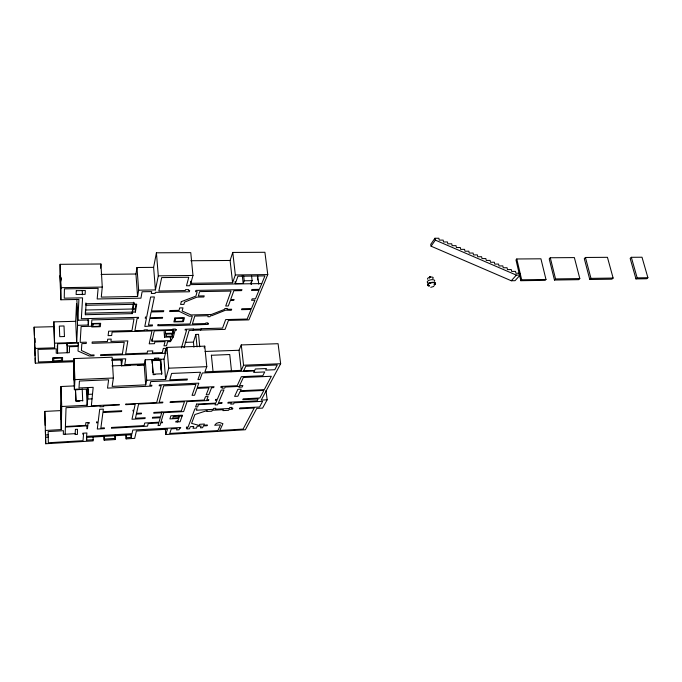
<?xml version="1.0" encoding="UTF-8"?>
<svg xmlns="http://www.w3.org/2000/svg" width="682" height="682" viewBox="0 0 682 682"><rect width="100%" height="100%" fill="white"/><g stroke="black" fill="none" stroke-linecap="round" stroke-linejoin="round"><path stroke-width="1.02" d="M54.586 347.811L53.81 321.861L75.693 321.316L76.546 303.49L77.569 325.323L76.674 342.492L54.603 343.182L54.586 347.811L34.714 348.451M184.021 347.658L189.127 330.403L225.077 329.372L228.436 320.404L248.887 319.875L267.762 274.582L264.906 252.289L232.775 252.442L235.341 274.957L232.596 282.723L190.832 283.311L192.972 275.46L190.764 252.638L156.417 252.8L153.62 267.361L136.988 267.514L138.651 290.2L137.576 296.465L101.286 297.113L102.266 287.062L100.936 263.994L60.101 264.318L59.939 276.866L60.869 299.782L78.916 299.449L77.833 320.25L88.669 319.986L88.293 325.041L77.569 325.323M60.869 299.782L61.048 287.676L60.101 264.318M93.136 436.582L93.161 440.879L45.72 443.743L45.43 430.478L61.235 429.583L60.502 410.615L60.962 386.515L74.619 385.91M62.505 361.102L62.582 357.496L52.574 357.854L52.582 361.469M61.235 429.583L61.738 406.506L60.962 386.515M67.066 345.228L67.117 343.396M67.424 343.873L67.296 352.73L56.222 353.199L56.248 348.817L37.97 349.414L38.414 361.98L74.099 360.684M65.157 434.238L65.395 427.06L87.748 425.807M266.023 390.522L267.148 399.797L261.215 400.104L280.652 363.728L278.077 343.702L241.275 344.939L243.568 365.211L241.266 370.343L204.907 371.843L206.782 366.669L204.77 346.158L166.996 347.419L163.987 359.124L145.232 359.815L146.732 380.249L145.675 384.887L112.155 386.387L113.374 378.007L112.121 357.206L73.98 358.579L73.477 369.081L74.398 389.703L88.566 389.064L87.143 405.244L61.738 406.506M73.724 366.771L73.886 363.421M74.398 389.703L74.926 379.627L73.98 358.579M67.509 345.987L78.311 345.638L78.456 343.089L57.655 343.745L57.561 353.157L57.288 345.834M85.386 314.717L86.128 303.754L134.107 302.808L132.317 313.635L85.386 314.717L85.284 312.612M100.552 268.162L100.936 263.994M87.1 425.841L86.836 428.756L87.466 428.714L87.978 423.334L89.197 423.266L89.274 422.482L85.872 422.67L85.634 425.38L65.412 426.506L66.043 407.691L100.109 405.986L100.007 406.779L103.698 406.591L103.8 405.799L119.222 405.023L119.324 404.435L91.354 405.833L93.187 387.333L78.993 387.964L79.436 381.033L108.634 379.789L107.517 388.109L151.702 386.114L151.916 385.245L149.852 385.339L150.748 381.605L187.107 380.019L187.422 379.047L169.801 379.814L171.617 373.429L200.525 372.236L197.925 379.601L199.971 379.516L202.315 372.969L254.471 370.795M93.289 439.728L86.605 440.129L86.87 437.392L131.762 434.724L131.166 437.443L126.358 437.733L126.119 438.884L134.686 438.364L136.391 431.015L167.457 429.2L165.769 434.528L245.367 429.754L256.773 408.424L262.587 408.109L267.148 399.797M115.198 435.252L115.181 439.549L104.201 440.205L104.193 435.934M137.576 296.465L135.948 274.011L136.988 267.514M129.955 365.509L121.456 365.833L122.402 359.96L111.78 360.343M133.152 304.112L132.351 309.006L132.564 312.117M85.386 311.077L85.489 313.183L135.377 312.058L135.155 308.946L135.991 304.061M135.377 312.058L136.715 304.274L86.026 305.297L85.898 302.902M138.651 290.2L155.428 289.927L158.301 275.86L156.417 252.8M145.675 384.887L144.192 364.657L145.232 359.815M173.356 336.891L170.969 340.565L152.001 341.162L154.26 330.872L173.782 330.318L173.032 333.2L165.47 333.421L164.55 337.155L173.356 336.891L175.112 330.284L176.28 330.25L176.468 329.551L175.3 329.585L175.445 329.022L172.921 329.099L172.776 329.653L147.269 330.378L147.38 329.815L144.124 329.9L144.013 330.463L134.9 330.719L137.082 318.451L138.352 318.426L138.548 317.343L81.337 318.724L82.582 297.846L64.236 298.179L64.44 288.87L98.131 288.358L97.176 298.972L140.944 298.17L142.086 291.76L151.694 291.598L151.319 293.49L155.104 293.43L155.326 292.339L189.323 291.777L189.673 290.498L188.454 290.523L188.701 289.611L185.478 289.662L185.24 290.575L158.855 291.001L161.694 277.591L188.761 277.259L186.501 285.784L189.749 285.741L190.048 284.624L261.76 283.584M158.471 359.832L158.906 358.067L154.541 358.221L154.337 359.099L155.888 359.047M164.831 352.475L165.888 348.332L163.339 348.417L162.299 352.577L152.367 352.926L152.836 350.88L147.534 351.06L147.09 353.114L125.676 353.864L127.832 340.898L110.91 341.426L111.209 339.099L107.688 339.201L107.406 341.537L92.198 342.006L92.087 343.302L124.235 342.287L122.385 353.932L100.672 354.7L100.569 355.586L166.058 353.276M172.231 336.235L172.844 333.907L166.723 334.086L166.144 336.414L172.231 336.235L172 333.489M146.732 380.249L165.632 379.431L168.718 368.186L166.996 347.419M161.932 412.013L160.534 416.873L152.615 417.307L152.384 418.143L160.287 417.716L158.991 422.218L144.695 423.019L144.055 425.611L111.558 427.452L111.439 428.228L147.508 426.165L148.182 423.582L158.77 422.985L158.028 425.559L159.963 425.449L160.713 422.883L162.359 422.789L162.589 422.013L160.952 422.107L163.723 412.653L183.629 411.596L187.073 401.613L208.513 400.539L208.845 399.703L206.816 399.805L208.104 396.54L205.504 396.668L204.191 400.053L170.287 401.749L170.074 402.465L184.455 401.741L181.327 410.99L153.919 412.44L153.723 413.19L161.711 412.763M181.412 347.931L186.629 329.96L185.044 330.003L185.248 329.304L193.577 328.92L193.159 330.284M193.935 347.24L193.449 342.108L195.853 334.436L198.539 334.359L199.741 346.84M200.67 330.071L201.113 328.707L222.545 328.11L225.674 319.585L247.148 319.04L251.095 309.458L241.496 309.671L241.854 308.741L251.479 308.528L254.898 300.225L251.556 300.293L252.144 298.852L255.494 298.793L258.981 290.336L251.488 290.455L251.871 289.483L259.382 289.364L264.931 275.903L237.941 276.236L235.29 283.61L243.201 283.49L244.224 280.779L243.636 275.801M232.596 282.723L230.09 260.464L232.775 252.442M179.272 416.173L177.584 421.928M204.157 347.948L204.77 346.158M212.605 372.543L213.023 371.426L211.386 355.186M250.933 283.738L252.127 280.677L251.53 275.707M241.266 370.343L239.015 350.275L241.275 344.939M231.019 371.775L231.496 370.658M243.517 371.247L245.801 366.243L277.293 364.972L274.786 369.729L265.656 370.113L266.449 368.544L255.332 368.996L253.687 372.423L264.718 371.954L262.792 375.756L241.309 376.694L237.2 385.714L221.104 386.455L220.755 387.282L222.426 387.206L222 388.22L224.745 388.092L225.188 387.061L239.229 386.413L238.853 387.214L242.178 387.061L242.894 385.535L239.544 385.688L243.329 377.487L271.334 376.268L264.284 389.618L240.439 390.752L241.189 389.158L237.882 389.311L234.617 396.387L237.873 396.225L240.064 391.553L263.866 390.419L259.851 398.007L243.218 398.842L242.783 399.729L258.094 398.961L257.114 400.82L228.189 402.295L227.822 403.113L231.292 402.934L230.746 404.119L233.619 403.966L234.173 402.781L262.621 401.323L259.544 407.026L239.945 407.921L239.501 408.816L254.198 408.032L243.107 429.08L219.792 430.478L222.937 423.692L219.297 422.431L216.424 423.343L214.668 425.261L220.508 424.92L217.908 430.589L169.767 433.462L171.276 428.85L177.039 428.518L176.553 429.933L179.059 429.788L179.554 428.364L180.432 428.313L180.713 427.52L132.802 430.044L131.993 433.692L86.571 436.369L86.895 432.976L82.795 433.215L82.718 434.102L83.571 434.05L83.008 440.683L48.328 442.771L48.166 431.57L63.417 430.7L63.315 434.34L75.156 433.658M429.643 277.327C429.345 278.034 430.487 275.886 430.427 277.139M429.609 277.941C429.293 277.242 431.604 276.628 429.6 277.114M429.464 277.906L429.694 277.344M434.945 238.257L430.726 244.344L431.092 246.193L511.278 280.754L515.029 280.694L520.136 275.068L519.701 273.201L515.916 273.243L515.481 271.376L511.696 271.419L511.261 269.552L507.468 269.595L507.041 267.728L503.231 267.762L502.813 265.895L499.002 265.937L498.576 264.07L494.757 264.105L494.339 262.238L490.511 262.263L490.094 260.405L486.266 260.43L485.848 258.563L482.012 258.589L481.603 256.73L477.758 256.756L477.349 254.889L473.496 254.915L473.086 253.048L469.225 253.065L468.824 251.206L464.954 251.223L464.561 249.356L460.682 249.373L460.29 247.515L456.403 247.523L456.011 245.665L452.123 245.673L451.731 243.815L447.835 243.824L447.452 241.965L443.539 241.965L443.164 240.107L439.251 240.115L438.867 238.257L434.945 238.257L435.321 240.115L431.092 246.193M516.786 258.981L515.976 259.91L520.843 280.703L545.131 280.345L545.984 279.458L540.928 258.802L516.786 258.981L521.67 279.808L520.843 280.703M511.278 280.754L516.351 275.119L520.136 275.068M550.28 257.762L549.215 258.896L554.466 280.029L578.686 279.671L579.811 278.58L574.372 257.591L550.28 257.762L555.549 278.929L554.466 280.029M585.446 257.472L584.286 258.631L589.777 279.501L611.899 279.168L613.118 278.06L607.449 257.319L585.446 257.472L590.962 278.375L589.777 279.501M430.001 277.404L430.589 276.986M631.336 257.302L630.159 258.376L635.965 278.904L646.689 278.75L647.9 277.71L642.001 257.225L631.336 257.302L637.159 277.864L635.965 278.904M433.837 286.44L430.751 287.335M429.813 277.088L430.444 277.105M104.372 439.055L115.386 438.398M45.532 434.997L48.26 434.843M45.583 437.239L48.286 437.077M182.103 416.02L173.262 416.497L172.776 418.015L178.761 417.682L178.514 415.321M178.778 418.407L169.912 418.893L170.884 415.807L182.392 415.185L180.108 421.783L175.751 422.03L176.007 421.263L177.84 421.161M136.536 413.36L141.455 413.104L141.285 413.846L136.366 414.11M45.131 425.287L44.816 411.417L60.502 410.615M92.044 398.859L87.688 399.072L87.194 389.004M82.752 400.547L75.992 400.871L75.472 389.234L79.317 389.064M79.828 401.152L75.966 401.34L75.446 389.72L82.164 389.413M92.505 394.17L88.106 394.375L87.799 388.28M153.1 374.665L155.01 374.58M243.636 370.999L254.591 370.548M74.926 379.627L113.374 378.007M168.718 368.186L206.782 366.669M243.568 365.211L280.652 363.728M144.465 363.873L124.772 364.623L125.752 358.8L112.044 359.295M111.976 365.893L144.192 364.657M137.397 365.22L143.766 364.972M211.36 355.279L229.749 354.521L231.462 370.744M34.731 347.36L35.336 363.156L73.562 361.75M152.154 360.079L160.696 359.764L160.296 361.366L160.654 359.243L161.822 373.787L153.228 374.145L152.112 359.559M205.052 351.46L239.015 350.275M185.206 342.373L193.449 342.108M193.475 329.27L201.002 329.056M34.808 349.244L34.1 327.181L53.81 326.669M85.335 310.02L135.155 308.946M637.159 277.864L647.9 277.71M521.67 279.808L545.984 279.458M61.048 287.676L102.266 287.062M244.224 280.779L252.127 280.677M555.549 278.929L579.811 278.58M590.962 278.375L613.118 278.06M101.047 274.394L135.948 274.011M158.301 275.86L192.972 275.46M235.341 274.957L267.762 274.582M190.807 260.746L230.09 260.464M435.321 240.115L516.351 275.119M257.711 275.86L258.742 284.172M257.446 277.889L257.702 279.97M251.036 282.519L251.274 284.505M242.272 275.554L243.201 283.49M235.06 281.615L235.29 283.61M195.853 334.436L197.047 346.933M190.636 281.257L190.832 283.311M172.716 329.525L173.032 333.2M172.452 329.312L172.691 332.066M170.619 336.456L170.688 341.614L167.576 341.716L166.544 345.757L163.978 345.842L165.044 341.588L154.865 341.912L154.473 343.668L149.205 343.839L151.984 330.915L112.112 332.049L111.669 335.527L108.114 335.629L108.651 331.188L131.976 330.531L133.979 318.869L91.891 319.909L91.362 326.286L81.107 326.559L80.161 342.381L86.307 342.193L86.213 343.489L81.849 343.626L81.414 350.471L91.107 355.032L94.065 354.93L93.98 355.816L89.316 355.987L78.004 351.025L78.26 346.447L69.564 346.729L69.342 352.662L67.296 352.73L66.981 343.327M170.261 336.49L170.517 339.568M165.24 330.659L165.47 333.421M164.098 331.665L164.55 337.155M163.987 359.124L165.632 379.431M153.62 267.361L155.428 289.927M161.685 374.307L160.568 360.301L152.026 360.616L152.256 363.625M160.696 366.362L161.012 370.352M165.351 429.276L165.769 434.528M151.839 339.099L152.001 341.162M152.41 365.629L152.947 372.653M133.706 302.228L133.86 304.334M132.172 311.563L132.317 313.635M130.953 434.264L131.166 437.443M126.153 434.605L126.358 437.733M121.055 359.55L121.456 365.833M125.855 434.715L126.119 438.884M114.934 435.363L115.181 439.549M103.971 436.054L104.201 440.205M88.021 319.858L88.293 325.041M82.224 290.583L82.428 294.735M86.375 389.584L87.143 405.244M86.461 437.077L86.605 440.129M82.207 388.936L82.718 401.016M76.844 299.279L77.833 320.25M78.166 342.483L78.311 345.638M75.693 321.316L76.674 342.492M73.818 361.989L74.329 380.385L73.656 365.347M60.954 277.489L61.039 279.492M60.843 277.966L60.962 280.958M34.1 327.181L34.441 335.339M34.569 338.391L35.123 355.919M60.647 406.148L61.03 419.149L60.604 408.211M53.81 321.861L54.603 343.182M44.816 411.417L45.72 443.743M35.029 338.323L35.123 342.364M35.183 357.99L35.336 363.156M429.259 286.056A4.083 1.654 -11.3 0 1 428.449 283.729A4.083 1.654 -11.3 0 1 434.374 282.629A4.083 1.654 -11.3 0 1 434.136 285.153M429.217 285.843A4.092 1.662 -11.3 0 1 428.407 283.516A4.092 1.662 -11.3 0 1 434.34 282.416A4.092 1.662 -11.3 0 1 434.093 284.94M427.29 282.254A3.794 1.552 -11.3 0 1 431.271 279.731A3.794 1.552 -11.3 0 1 434.477 281.308M428.125 282.851A3.794 1.552 -11.3 0 1 427.597 282.595M427.802 279.288A2.898 1.194 -11.3 0 1 428.722 277.625A2.898 1.194 -11.3 0 1 432.379 277.148A2.898 1.194 -11.3 0 1 432.72 278.648M428.526 285.17A3.35 1.364 -11.3 0 1 429.592 283.269A3.35 1.364 -11.3 0 1 433.829 282.715A3.35 1.364 -11.3 0 1 434.212 284.428M429.626 285.528A3.35 1.364 -11.3 0 1 428.987 285.391M53.75 358.238L53.742 361.008L61.354 360.727L61.406 357.965L53.75 358.238M60.272 275.494L60.681 288.946L60.272 275.494M76.299 290.685L76.12 294.496L85.105 294.343L85.344 290.541L76.299 290.685M75.421 429.404L75.105 434.545L77.416 434.408L77.467 429.285L75.421 429.404M91.976 323.515L91.695 326.942L100.305 326.712L100.655 323.294L91.976 323.515M93.093 323.941L92.871 326.465L99.214 326.294L99.461 323.78L93.093 323.941M96.699 422.073L96.614 422.857L98.055 422.78L97.296 429.029L104.286 428.628L104.389 427.861L100.868 428.057L102.914 412.525L121.575 411.544L121.72 410.743L103.025 411.723L103.366 409.123L99.7 409.311L98.148 421.996L96.699 422.073M125.931 404.102L125.82 404.69L135.181 404.221L133.928 410.112L133.101 410.155L132.93 410.956L133.766 410.914L131.984 419.26L144.993 418.552L145.198 417.708L135.454 418.237L138.591 404.051L162.674 402.84L162.879 402.116L159.187 402.303L163.68 385.867L195.913 384.409L192.06 395.355L194.566 395.236L197.004 388.433L208.905 387.879L206.203 394.852L208.82 394.725L211.573 387.734L213.662 387.632L214.037 386.703L197.26 387.47L198.812 383.148L159.392 384.912L159.162 385.782L161.191 385.688L156.681 402.559L125.931 404.102M145.454 317.173L145.249 318.255L146.425 318.23L144.806 326.439L152.333 325.885L152.538 324.947L148.488 325.058L149.818 318.562L162.435 318.247L162.631 317.394L149.989 317.701L151.165 311.964L163.544 311.683L163.774 310.677L151.506 310.949L154.379 296.951L150.62 297.02L146.639 317.147L145.454 317.173M158.028 324.803L157.823 325.74L173.526 325.664L208.223 324.385L208.53 323.464L207.618 323.481L207.805 322.91L205.845 322.961L205.657 323.541L192.426 323.89L194.771 316.064L208.215 315.732L207.874 316.755L210.047 316.704L210.388 315.681L211.923 315.647L225.648 310.165L231.283 310.31L231.684 309.227L227.115 309.33L227.438 308.452L224.813 308.511L224.506 309.389L211.437 314.462L191.011 314.948L182.128 311.035L182.981 307.863L179.664 307.932L179.034 310.336L169.878 310.54L169.63 311.546L179.136 311.333L189.306 316.184L192.315 316.107L190.014 323.95L158.028 324.803M174.882 318.008L173.876 321.93L183.381 321.682L184.472 317.769L174.882 318.008M175.82 318.409L175.018 321.478L182.469 321.29L183.313 318.221L175.82 318.409M181.31 301.657L180.577 304.445L183.918 304.377L184.524 302.143L196.936 297.122L203.875 296.994L204.216 295.869L198.351 295.971L199.638 291.606L231.036 291.078L225.708 306.022L228.334 305.962L230.311 300.515L233.73 300.447L234.088 299.475L230.661 299.534L233.849 290.754L241.581 290.626L241.957 289.645L195.896 290.396L195.529 291.674L197.166 291.64L195.87 296.133L181.31 301.657M186.629 427.179L186.339 427.972L187.269 427.921L186.877 428.969L189.477 428.816L190.287 426.676L193.714 426.472L193.015 428.296L196.45 428.091L197.166 426.276L201.181 426.045L200.44 427.861L202.605 427.733L203.355 425.918L207.098 425.704L207.396 424.98L203.892 425.184L204.37 424.034L199.707 424.298L199.246 425.449L191.574 423.377L194.907 414.545L207.175 410.538L206.799 411.476L211.846 411.203L212.238 410.266L223.278 409.677L222.861 410.615L228.649 410.3L229.075 409.37L232.434 409.191L232.86 408.296L231.556 408.365L231.999 407.401L229.681 407.529L229.237 408.484L215.418 409.217L215.827 408.254L213.619 408.373L213.21 409.336L196.365 410.232L196.919 408.757L194.864 408.868L188.079 427.094L186.629 427.179M196.646 404.076L195.555 407.001L197.627 406.89L198.479 404.614L215.572 403.735L215.069 404.929L217.567 404.793L218.07 403.608L221.769 403.42L222.127 402.602L218.462 402.789L223.952 389.951L221.215 390.078L217.328 399.328L215.708 399.413L215.35 400.266L216.97 400.181L215.742 403.105L196.646 404.076M64.449 336.533L59.743 336.669L59.325 326.098L64.014 325.97L64.449 336.533"/></g></svg>
